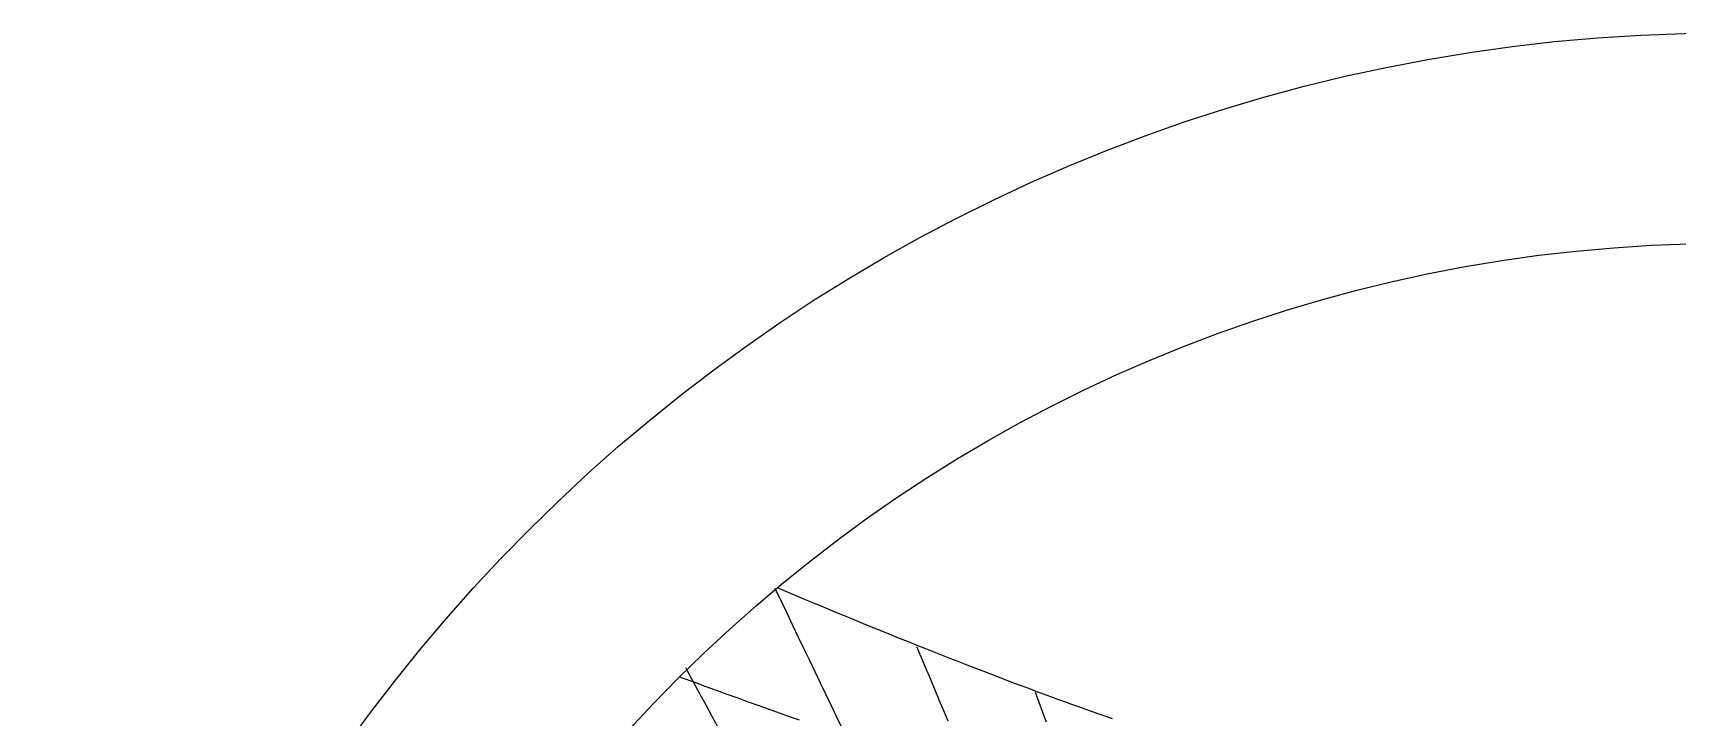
# Model space of a CAD drawing. Header units: millimetres. Extents: x -483 to 483, y -483 to 483.
# Drawn here: x -483.3 to -14.5, y 288.3 to 483.3 of the extents above; entities that cross this region are included whole.
import ezdxf

# ---------------------------------------------------------------- set-up
doc = ezdxf.new("R2010")
doc.units = ezdxf.units.MM
for name, color, linetype in [('CUT', 1, 'Continuous'), ('DECL', 30, 'Continuous'), ('HOUR', 7, 'Continuous'), ('HOUR15', 9, 'Continuous'), ('HOUR30', 8, 'Continuous')]:
    doc.layers.add(name, color=color, linetype=linetype)

msp = doc.modelspace()

# ---------------------------------------------------------------- linework, layer by layer
at = {"layer": 'CUT'}
for radius in [483.33, 423.33]:
    msp.add_circle((0, 0), radius, dxfattribs=at)
at = {"layer": 'DECL'}
for points in [[(-271.07, 325.17), (-268.91, 324.26), (-265.99, 323.03), (-263.12, 321.82), (-260.27, 320.63), (-257.47, 319.47), (-254.7, 318.32), (-251.97, 317.19), (-249.27, 316.08), (-246.61, 314.99), (-243.98, 313.92), (-241.38, 312.86), (-238.82, 311.82), (-236.28, 310.8), (-233.78, 309.79), (-231.3, 308.81), (-228.85, 307.83), (-226.44, 306.87), (-224.05, 305.93), (-221.68, 305), (-219.35, 304.09), (-217.04, 303.19), (-214.75, 302.31), (-212.49, 301.43), (-210.26, 300.58), (-208.05, 299.73), (-205.86, 298.9), (-203.69, 298.08), (-201.55, 297.27), (-199.43, 296.48), (-197.33, 295.7), (-195.25, 294.93), (-193.2, 294.17), (-191.16, 293.42), (-189.14, 292.69), (-187.15, 291.96), (-185.17, 291.25), (-183.21, 290.54), (-181.27, 289.85), (-179.35, 289.17), (-177.44, 288.5), (-175.55, 287.83)], [(-298.92, 299.76), (-298.15, 299.47), (-294.9, 298.29), (-291.69, 297.12), (-288.54, 295.97), (-285.42, 294.85), (-282.36, 293.74), (-279.33, 292.65), (-276.35, 291.58), (-273.41, 290.53), (-270.51, 289.5), (-267.64, 288.48), (-264.82, 287.48)]]:
    msp.add_lwpolyline(points, dxfattribs=at)
at = {"layer": 'HOUR'}
msp.add_lwpolyline([(-271.74, 325.03), (-270.03, 321.46), (-268.35, 317.95), (-266.7, 314.5), (-265.07, 311.1), (-263.47, 307.76), (-261.89, 304.47), (-260.34, 301.23), (-258.81, 298.03), (-257.31, 294.89), (-255.82, 291.79), (-254.36, 288.74), (-252.92, 285.74)], dxfattribs=at)
at = {"layer": 'HOUR15'}
for points in [[(-231.34, 308.42), (-230.01, 305.25), (-228.7, 302.13), (-227.41, 299.06), (-226.14, 296.03), (-224.89, 293.04), (-223.65, 290.1), (-222.44, 287.2)], [(-297.28, 302.38), (-296.88, 301.65), (-295.05, 298.29), (-293.24, 294.99), (-291.46, 291.73), (-289.71, 288.52), (-287.99, 285.36)]]:
    msp.add_lwpolyline(points, dxfattribs=at)
at = {"layer": 'HOUR30'}
msp.add_lwpolyline([(-197.5, 295.39), (-196.45, 292.52), (-195.41, 289.69), (-194.39, 286.9)], dxfattribs=at)

doc.saveas('drawing.dxf')
